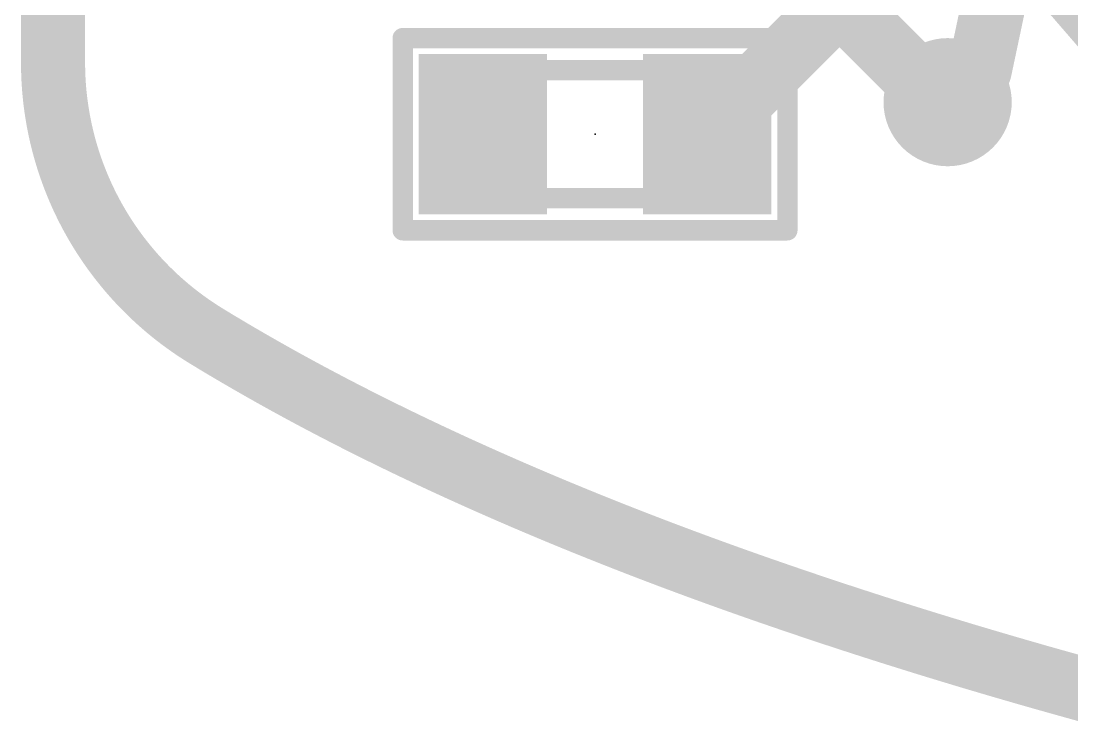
# Model space of a CAD drawing. Extents: x -10.2 to 70.2, y -5.2 to 30.2.
# Drawn here: x -0.08 to 6.48, y 1.9 to 6.31 of the extents above; entities that cross this region are included whole.
import ezdxf

# ---------------------------------------------------------------- set-up
doc = ezdxf.new("R2010")
doc.units = 0
for name, color, linetype in [('1', 22, 'CONTINUOUS'), ('16', 175, 'CONTINUOUS'), ('18', 82, 'CONTINUOUS'), ('20', 7, 'CONTINUOUS'), ('22', 253, 'CONTINUOUS'), ('24', 7, 'CONTINUOUS'), ('52', 253, 'CONTINUOUS')]:
    doc.layers.add(name, color=color, linetype=linetype)

# ---------------------------------------------------------------- blocks, each defined once
blk = doc.blocks.new('RECT')
blk.add_solid([(-0.5, -0.5), (0.5, -0.5), (-0.5, 0.5), (0.5, 0.5)])
blk = doc.blocks.new('ROUNDV')
at = {"const_width": 0.5}
blk.add_lwpolyline([(0, -0.25, 1), (0, 0.25, 1), (0, -0.25)], format="xyb", dxfattribs=at)

msp = doc.modelspace()

# ---------------------------------------------------------------- linework, layer by layer
at = {"layer": '1', "const_width": 0.4}
for points in [[(6.26, 7.7), (5.9, 6)], [(5.9, 6), (5.7, 5.8)]]:
    msp.add_lwpolyline(points, dxfattribs=at)
at = {"layer": '1', "const_width": 0.2}
for points in [[(5.9707, 5.9293, 1), (5.8293, 6.0707)], [(5.8022, 6.0207, 1), (5.9978, 5.9793)], [(5.6293, 5.8707, 1), (5.7707, 5.7293)]]:
    msp.add_lwpolyline(points, format="xyb", dxfattribs=at)
at = {"layer": '16'}
for points, const_width in [([(5.15, 8.55, 0.2777), (15.7, 2.2)], 0.5), ([(5.2207, 6.3707, 1), (5.0793, 6.2293)], 0.2), ([(5.05, 6.3, 1), (5.25, 6.3)], 0.2), ([(5.65, 5.9, 1), (5.65, 5.7)], 0.2), ([(5.5793, 5.7293, 1), (5.7207, 5.8707)], 0.2), ([(5.7, 5.7, 1), (5.7, 5.9)], 0.2), ([(4.1293, 5.6707, 1), (4.2707, 5.5293)], 0.2)]:
    msp.add_lwpolyline(points, format="xyb", dxfattribs=dict(at, const_width=const_width))
at = {"layer": '16', "const_width": 0.4}
for points in [[(5.15, 6.55), (4.2, 5.6)], [(5.15, 6.55), (5.15, 6.3)], [(5.65, 5.8), (5.15, 6.3)], [(5.7, 5.8), (5.65, 5.8)]]:
    msp.add_lwpolyline(points, dxfattribs=at)
at = {"layer": '20', "const_width": 0.4}
for points in [[(0.1187, 6.0282), (0.1187, 15.9585)], [(0.1188, 6.021), (0.1187, 6.0282)], [(0.1189, 6.0138), (0.1188, 6.021)], [(0.1191, 6.0066), (0.1189, 6.0138)], [(0.1192, 5.9994), (0.1191, 6.0066)], [(0.1194, 5.9922), (0.1192, 5.9994)], [(0.1196, 5.985), (0.1194, 5.9922)], [(0.1198, 5.9777), (0.1196, 5.985)], [(0.1201, 5.9705), (0.1198, 5.9777)], [(0.1207, 5.956), (0.1201, 5.9705)], [(0.121, 5.9488), (0.1207, 5.956)], [(0.1214, 5.9415), (0.121, 5.9488)], [(0.1218, 5.9343), (0.1214, 5.9415)], [(0.1222, 5.927), (0.1218, 5.9343)], [(0.1227, 5.9197), (0.1222, 5.927)], [(0.1231, 5.9125), (0.1227, 5.9197)], [(0.1236, 5.9052), (0.1231, 5.9125)], [(0.1242, 5.8979), (0.1236, 5.9052)], [(0.1247, 5.8906), (0.1242, 5.8979)], [(0.1253, 5.8833), (0.1247, 5.8906)], [(0.1259, 5.876), (0.1253, 5.8833)], [(0.1265, 5.8687), (0.1259, 5.876)], [(0.1286, 5.8468), (0.1265, 5.8687)], [(0.1294, 5.8395), (0.1286, 5.8468)], [(0.1301, 5.8322), (0.1294, 5.8395)], [(0.1309, 5.8249), (0.1301, 5.8322)], [(0.1318, 5.8176), (0.1309, 5.8249)], [(0.1326, 5.8103), (0.1318, 5.8176)], [(0.1335, 5.803), (0.1326, 5.8103)], [(0.1344, 5.7956), (0.1335, 5.803)], [(0.1354, 5.7883), (0.1344, 5.7956)], [(0.1363, 5.781), (0.1354, 5.7883)], [(0.1373, 5.7737), (0.1363, 5.781)], [(0.1383, 5.7663), (0.1373, 5.7737)], [(0.1405, 5.7517), (0.1383, 5.7663)], [(0.1416, 5.7443), (0.1405, 5.7517)], [(0.1427, 5.737), (0.1416, 5.7443)], [(0.1439, 5.7297), (0.1427, 5.737)], [(0.145, 5.7223), (0.1439, 5.7297)], [(0.1463, 5.715), (0.145, 5.7223)], [(0.1475, 5.7077), (0.1463, 5.715)], [(0.1488, 5.7003), (0.1475, 5.7077)], [(0.1501, 5.693), (0.1488, 5.7003)], [(0.1514, 5.6857), (0.1501, 5.693)], [(0.1528, 5.6783), (0.1514, 5.6857)], [(0.1542, 5.671), (0.1528, 5.6783)], [(0.1556, 5.6637), (0.1542, 5.671)], [(0.157, 5.6564), (0.1556, 5.6637)], [(0.1585, 5.649), (0.157, 5.6564)], [(0.16, 5.6417), (0.1585, 5.649)], [(0.1615, 5.6344), (0.16, 5.6417)], [(0.1631, 5.627), (0.1615, 5.6344)], [(0.1647, 5.6197), (0.1631, 5.627)], [(0.1679, 5.6051), (0.1647, 5.6197)], [(0.1696, 5.5978), (0.1679, 5.6051)], [(0.1713, 5.5904), (0.1696, 5.5978)], [(0.173, 5.5831), (0.1713, 5.5904)], [(0.1748, 5.5758), (0.173, 5.5831)], [(0.1765, 5.5685), (0.1748, 5.5758)], [(0.1783, 5.5612), (0.1765, 5.5685)], [(0.1821, 5.5466), (0.1783, 5.5612)], [(0.1839, 5.5393), (0.1821, 5.5466)], [(0.1859, 5.532), (0.1839, 5.5393)], [(0.1878, 5.5247), (0.1859, 5.532)], [(0.1898, 5.5175), (0.1878, 5.5247)], [(0.1918, 5.5102), (0.1898, 5.5175)], [(0.1939, 5.5029), (0.1918, 5.5102)], [(0.1959, 5.4956), (0.1939, 5.5029)], [(0.198, 5.4884), (0.1959, 5.4956)], [(0.2001, 5.4811), (0.198, 5.4884)], [(0.2023, 5.4739), (0.2001, 5.4811)], [(0.2045, 5.4666), (0.2023, 5.4739)], [(0.2067, 5.4594), (0.2045, 5.4666)], [(0.2089, 5.4521), (0.2067, 5.4594)], [(0.2135, 5.4377), (0.2089, 5.4521)], [(0.2181, 5.4232), (0.2135, 5.4377)], [(0.2205, 5.416), (0.2181, 5.4232)], [(0.2229, 5.4088), (0.2205, 5.416)], [(0.2254, 5.4016), (0.2229, 5.4088)], [(0.2278, 5.3944), (0.2254, 5.4016)], [(0.2303, 5.3872), (0.2278, 5.3944)], [(0.2328, 5.3801), (0.2303, 5.3872)], [(0.2354, 5.3729), (0.2328, 5.3801)], [(0.238, 5.3658), (0.2354, 5.3729)], [(0.2432, 5.3514), (0.238, 5.3658)], [(0.2458, 5.3443), (0.2432, 5.3514)], [(0.2485, 5.3372), (0.2458, 5.3443)], [(0.2513, 5.3301), (0.2485, 5.3372)], [(0.254, 5.323), (0.2513, 5.3301)], [(0.2568, 5.3159), (0.254, 5.323)], [(0.2624, 5.3017), (0.2568, 5.3159)], [(0.2652, 5.2946), (0.2624, 5.3017)], [(0.2681, 5.2875), (0.2652, 5.2946)], [(0.271, 5.2805), (0.2681, 5.2875)], [(0.274, 5.2734), (0.271, 5.2805)], [(0.2769, 5.2664), (0.274, 5.2734)], [(0.2799, 5.2594), (0.2769, 5.2664)], [(0.2829, 5.2523), (0.2799, 5.2594)], [(0.286, 5.2453), (0.2829, 5.2523)], [(0.2891, 5.2383), (0.286, 5.2453)], [(0.2922, 5.2313), (0.2891, 5.2383)], [(0.2953, 5.2244), (0.2922, 5.2313)], [(0.2985, 5.2174), (0.2953, 5.2244)], [(0.3016, 5.2104), (0.2985, 5.2174)], [(0.3048, 5.2035), (0.3016, 5.2104)], [(0.3081, 5.1966), (0.3048, 5.2035)], [(0.3113, 5.1896), (0.3081, 5.1966)], [(0.3146, 5.1827), (0.3113, 5.1896)], [(0.318, 5.1758), (0.3146, 5.1827)], [(0.3213, 5.169), (0.318, 5.1758)], [(0.3247, 5.1621), (0.3213, 5.169)], [(0.3281, 5.1552), (0.3247, 5.1621)], [(0.3315, 5.1484), (0.3281, 5.1552)], [(0.3349, 5.1415), (0.3315, 5.1484)], [(0.3384, 5.1347), (0.3349, 5.1415)], [(0.3419, 5.1279), (0.3384, 5.1347)], [(0.3455, 5.1211), (0.3419, 5.1279)], [(0.349, 5.1143), (0.3455, 5.1211)], [(0.3526, 5.1075), (0.349, 5.1143)], [(0.3562, 5.1008), (0.3526, 5.1075)], [(0.3598, 5.094), (0.3562, 5.1008)], [(0.3635, 5.0873), (0.3598, 5.094)], [(0.3672, 5.0806), (0.3635, 5.0873)], [(0.3709, 5.0739), (0.3672, 5.0806)], [(0.3746, 5.0672), (0.3709, 5.0739)], [(0.3784, 5.0605), (0.3746, 5.0672)], [(0.3822, 5.0539), (0.3784, 5.0605)], [(0.386, 5.0472), (0.3822, 5.0539)], [(0.3898, 5.0406), (0.386, 5.0472)], [(0.3937, 5.034), (0.3898, 5.0406)], [(0.3976, 5.0274), (0.3937, 5.034)], [(0.4015, 5.0208), (0.3976, 5.0274)], [(0.4054, 5.0142), (0.4015, 5.0208)], [(0.4094, 5.0077), (0.4054, 5.0142)], [(0.4134, 5.0011), (0.4094, 5.0077)], [(0.4174, 4.9946), (0.4134, 5.0011)], [(0.4214, 4.9881), (0.4174, 4.9946)], [(0.4255, 4.9816), (0.4214, 4.9881)], [(0.4296, 4.9751), (0.4255, 4.9816)], [(0.4337, 4.9687), (0.4296, 4.9751)], [(0.4378, 4.9622), (0.4337, 4.9687)], [(0.442, 4.9558), (0.4378, 4.9622)], [(0.4462, 4.9494), (0.442, 4.9558)], [(0.4504, 4.943), (0.4462, 4.9494)], [(0.4546, 4.9366), (0.4504, 4.943)], [(0.4589, 4.9303), (0.4546, 4.9366)], [(0.4632, 4.9239), (0.4589, 4.9303)], [(0.4675, 4.9176), (0.4632, 4.9239)], [(0.4718, 4.9113), (0.4675, 4.9176)], [(0.4761, 4.905), (0.4718, 4.9113)], [(0.4805, 4.8988), (0.4761, 4.905)], [(0.4849, 4.8925), (0.4805, 4.8988)], [(0.4893, 4.8863), (0.4849, 4.8925)], [(0.4938, 4.8801), (0.4893, 4.8863)], [(0.4982, 4.8739), (0.4938, 4.8801)], [(0.5027, 4.8677), (0.4982, 4.8739)], [(0.5072, 4.8615), (0.5027, 4.8677)], [(0.5118, 4.8554), (0.5072, 4.8615)], [(0.5163, 4.8493), (0.5118, 4.8554)], [(0.5209, 4.8432), (0.5163, 4.8493)], [(0.5255, 4.8371), (0.5209, 4.8432)], [(0.5301, 4.831), (0.5255, 4.8371)], [(0.5348, 4.825), (0.5301, 4.831)], [(0.5394, 4.8189), (0.5348, 4.825)], [(0.5441, 4.8129), (0.5394, 4.8189)], [(0.5488, 4.807), (0.5441, 4.8129)], [(0.5536, 4.801), (0.5488, 4.807)], [(0.5583, 4.795), (0.5536, 4.801)], [(0.5631, 4.7891), (0.5583, 4.795)], [(0.5679, 4.7832), (0.5631, 4.7891)], [(0.5727, 4.7773), (0.5679, 4.7832)], [(0.5775, 4.7715), (0.5727, 4.7773)], [(0.5824, 4.7656), (0.5775, 4.7715)], [(0.5872, 4.7598), (0.5824, 4.7656)], [(0.5921, 4.754), (0.5872, 4.7598)], [(0.5971, 4.7482), (0.5921, 4.754)], [(0.602, 4.7424), (0.5971, 4.7482)], [(0.6069, 4.7367), (0.602, 4.7424)], [(0.6119, 4.731), (0.6069, 4.7367)], [(0.6169, 4.7253), (0.6119, 4.731)], [(0.6219, 4.7196), (0.6169, 4.7253)], [(0.627, 4.7139), (0.6219, 4.7196)], [(0.632, 4.7083), (0.627, 4.7139)], [(0.6371, 4.7027), (0.632, 4.7083)], [(0.6422, 4.6971), (0.6371, 4.7027)], [(0.6473, 4.6915), (0.6422, 4.6971)], [(0.6524, 4.686), (0.6473, 4.6915)], [(0.6576, 4.6804), (0.6524, 4.686)], [(0.6627, 4.6749), (0.6576, 4.6804)], [(0.6679, 4.6694), (0.6627, 4.6749)], [(0.6731, 4.664), (0.6679, 4.6694)], [(0.6783, 4.6585), (0.6731, 4.664)], [(0.6836, 4.6531), (0.6783, 4.6585)], [(0.6888, 4.6477), (0.6836, 4.6531)], [(0.6941, 4.6424), (0.6888, 4.6477)], [(0.6994, 4.637), (0.6941, 4.6424)], [(0.7047, 4.6317), (0.6994, 4.637)], [(0.71, 4.6264), (0.7047, 4.6317)], [(0.7154, 4.6211), (0.71, 4.6264)], [(0.7207, 4.6158), (0.7154, 4.6211)], [(0.7261, 4.6106), (0.7207, 4.6158)], [(0.7315, 4.6054), (0.7261, 4.6106)], [(0.7369, 4.6002), (0.7315, 4.6054)], [(0.7423, 4.595), (0.7369, 4.6002)], [(0.7478, 4.5899), (0.7423, 4.595)], [(0.7532, 4.5848), (0.7478, 4.5899)], [(0.7587, 4.5797), (0.7532, 4.5848)], [(0.7642, 4.5746), (0.7587, 4.5797)], [(0.7697, 4.5696), (0.7642, 4.5746)], [(0.7752, 4.5645), (0.7697, 4.5696)], [(0.7808, 4.5595), (0.7752, 4.5645)], [(0.7863, 4.5545), (0.7808, 4.5595)], [(0.7919, 4.5496), (0.7863, 4.5545)], [(0.7975, 4.5447), (0.7919, 4.5496)], [(0.8031, 4.5398), (0.7975, 4.5447)], [(0.8087, 4.5349), (0.8031, 4.5398)], [(0.8143, 4.53), (0.8087, 4.5349)], [(0.8199, 4.5252), (0.8143, 4.53)], [(0.8256, 4.5204), (0.8199, 4.5252)], [(0.8313, 4.5156), (0.8256, 4.5204)], [(0.8369, 4.5108), (0.8313, 4.5156)], [(0.8426, 4.5061), (0.8369, 4.5108)], [(0.8483, 4.5014), (0.8426, 4.5061)], [(0.8541, 4.4967), (0.8483, 4.5014)], [(0.8598, 4.492), (0.8541, 4.4967)], [(0.8656, 4.4874), (0.8598, 4.492)], [(0.8713, 4.4828), (0.8656, 4.4874)], [(0.8771, 4.4782), (0.8713, 4.4828)], [(0.8829, 4.4736), (0.8771, 4.4782)], [(0.8887, 4.4691), (0.8829, 4.4736)], [(0.8945, 4.4646), (0.8887, 4.4691)], [(0.9003, 4.4601), (0.8945, 4.4646)], [(0.9062, 4.4556), (0.9003, 4.4601)], [(0.912, 4.4512), (0.9062, 4.4556)], [(0.9179, 4.4468), (0.912, 4.4512)], [(0.9237, 4.4424), (0.9179, 4.4468)], [(0.9296, 4.438), (0.9237, 4.4424)], [(0.9355, 4.4337), (0.9296, 4.438)], [(0.9414, 4.4293), (0.9355, 4.4337)], [(0.9473, 4.425), (0.9414, 4.4293)], [(0.9533, 4.4208), (0.9473, 4.425)], [(0.9592, 4.4165), (0.9533, 4.4208)], [(0.9652, 4.4123), (0.9592, 4.4165)], [(0.9711, 4.4081), (0.9652, 4.4123)], [(0.9771, 4.404), (0.9711, 4.4081)], [(0.9831, 4.3998), (0.9771, 4.404)], [(0.9891, 4.3957), (0.9831, 4.3998)], [(0.9951, 4.3916), (0.9891, 4.3957)], [(1.0011, 4.3875), (0.9951, 4.3916)], [(1.0071, 4.3835), (1.0011, 4.3875)], [(1.0131, 4.3795), (1.0071, 4.3835)], [(1.0191, 4.3755), (1.0131, 4.3795)], [(1.0252, 4.3715), (1.0191, 4.3755)], [(1.0313, 4.3676), (1.0252, 4.3715)], [(1.0373, 4.3637), (1.0313, 4.3676)], [(1.0434, 4.3598), (1.0373, 4.3637)], [(1.0495, 4.3559), (1.0434, 4.3598)], [(1.0556, 4.3521), (1.0495, 4.3559)], [(1.0617, 4.3483), (1.0556, 4.3521)], [(1.0678, 4.3445), (1.0617, 4.3483)], [(1.0739, 4.3407), (1.0678, 4.3445)], [(1.1244, 4.31), (1.0739, 4.3407)], [(1.1966, 4.2667), (1.1244, 4.31)], [(1.2692, 4.2238), (1.1966, 4.2667)], [(1.342, 4.1815), (1.2692, 4.2238)], [(1.415, 4.1396), (1.342, 4.1815)], [(1.4883, 4.0982), (1.415, 4.1396)], [(1.5617, 4.0573), (1.4883, 4.0982)], [(1.6353, 4.017), (1.5617, 4.0573)], [(1.7091, 3.977), (1.6353, 4.017)], [(1.7831, 3.9376), (1.7091, 3.977)], [(1.8573, 3.8986), (1.7831, 3.9376)], [(1.9316, 3.86), (1.8573, 3.8986)], [(2.0061, 3.8219), (1.9316, 3.86)], [(2.0808, 3.7842), (2.0061, 3.8219)], [(2.1556, 3.7469), (2.0808, 3.7842)], [(2.2305, 3.7101), (2.1556, 3.7469)], [(2.3056, 3.6736), (2.2305, 3.7101)], [(2.3808, 3.6376), (2.3056, 3.6736)], [(2.4562, 3.6019), (2.3808, 3.6376)], [(2.5316, 3.5666), (2.4562, 3.6019)], [(2.6072, 3.5316), (2.5316, 3.5666)], [(2.683, 3.4971), (2.6072, 3.5316)], [(2.7588, 3.4628), (2.683, 3.4971)], [(2.8348, 3.4289), (2.7588, 3.4628)], [(2.9109, 3.3954), (2.8348, 3.4289)], [(2.9871, 3.3621), (2.9109, 3.3954)], [(3.0634, 3.3292), (2.9871, 3.3621)], [(3.1399, 3.2967), (3.0634, 3.3292)], [(3.2164, 3.2644), (3.1399, 3.2967)], [(3.2931, 3.2325), (3.2164, 3.2644)], [(3.3699, 3.2008), (3.2931, 3.2325)], [(3.4468, 3.1695), (3.3699, 3.2008)], [(3.5238, 3.1385), (3.4468, 3.1695)], [(3.6009, 3.1078), (3.5238, 3.1385)], [(3.6781, 3.0774), (3.6009, 3.1078)], [(3.7554, 3.0472), (3.6781, 3.0774)], [(3.8328, 3.0174), (3.7554, 3.0472)], [(3.9103, 2.9878), (3.8328, 3.0174)], [(3.988, 2.9585), (3.9103, 2.9878)], [(4.0657, 2.9295), (3.988, 2.9585)], [(4.1435, 2.9007), (4.0657, 2.9295)], [(4.2214, 2.8723), (4.1435, 2.9007)], [(4.2994, 2.844), (4.2214, 2.8723)], [(4.3775, 2.816), (4.2994, 2.844)], [(4.4556, 2.7883), (4.3775, 2.816)], [(4.5339, 2.7608), (4.4556, 2.7883)], [(4.6123, 2.7336), (4.5339, 2.7608)], [(4.6907, 2.7066), (4.6123, 2.7336)], [(4.7692, 2.6798), (4.6907, 2.7066)], [(4.8478, 2.6533), (4.7692, 2.6798)], [(4.9265, 2.6269), (4.8478, 2.6533)], [(5.0053, 2.6008), (4.9265, 2.6269)], [(5.0841, 2.5749), (5.0053, 2.6008)], [(5.163, 2.5493), (5.0841, 2.5749)], [(5.242, 2.5238), (5.163, 2.5493)], [(5.321, 2.4985), (5.242, 2.5238)], [(5.4002, 2.4735), (5.321, 2.4985)], [(5.4794, 2.4487), (5.4002, 2.4735)], [(5.5587, 2.424), (5.4794, 2.4487)], [(5.638, 2.3996), (5.5587, 2.424)], [(5.7175, 2.3754), (5.638, 2.3996)], [(5.797, 2.3513), (5.7175, 2.3754)], [(5.8765, 2.3275), (5.797, 2.3513)], [(5.9562, 2.3039), (5.8765, 2.3275)], [(6.0359, 2.2804), (5.9562, 2.3039)], [(6.1157, 2.2572), (6.0359, 2.2804)], [(6.1955, 2.2341), (6.1157, 2.2572)], [(6.2754, 2.2112), (6.1955, 2.2341)], [(6.3554, 2.1886), (6.2754, 2.2112)], [(6.4355, 2.1661), (6.3554, 2.1886)], [(6.5156, 2.1437), (6.4355, 2.1661)], [(6.5957, 2.1216), (6.5156, 2.1437)], [(6.676, 2.0996), (6.5957, 2.1216)]]:
    msp.add_lwpolyline(points, dxfattribs=at)
at = {"layer": '20', "const_width": 0.2}
for points in [[(0.2187, 6.0296, 1), (0.0187, 6.0268)], [(0.2188, 6.0224, 1), (0.0188, 6.0196)], [(0.2189, 6.0166, 1), (0.0189, 6.011)], [(0.2191, 6.008, 1), (0.0191, 6.0052)], [(0.2192, 6.0022, 1), (0.0192, 5.9966)], [(0.2194, 5.9949, 1), (0.0194, 5.9894)], [(0.2196, 5.9877, 1), (0.0196, 5.9822)], [(0.2197, 5.9819, 1), (0.0199, 5.9736)], [(0.22, 5.9746, 1), (0.0202, 5.9664)], [(0.0187, 6.0282, 1), (0.2187, 6.0282)], [(0.0188, 6.0196, 1), (0.2188, 6.0224)], [(0.0189, 6.0124, 1), (0.2189, 6.0152)], [(0.0191, 6.0038, 1), (0.2191, 6.0094)], [(0.0192, 5.998, 1), (0.2192, 6.0008)], [(0.2206, 5.9602, 1), (0.0208, 5.9519)], [(0.2208, 5.9543, 1), (0.0212, 5.9433)], [(0.2212, 5.947, 1), (0.0216, 5.936)], [(0.2216, 5.9398, 1), (0.022, 5.9288)], [(0.222, 5.9339, 1), (0.0224, 5.9201)], [(0.2225, 5.9252, 1), (0.0229, 5.9142)], [(0.2229, 5.9193, 1), (0.0233, 5.9056)], [(0.2233, 5.9134, 1), (0.0239, 5.897)], [(0.0194, 5.9894, 1), (0.2194, 5.995)], [(0.0196, 5.9822, 1), (0.2196, 5.9877)], [(0.0198, 5.975, 1), (0.2198, 5.9805)], [(0.0202, 5.9664, 1), (0.22, 5.9746)], [(0.0208, 5.9519, 1), (0.2206, 5.9602)], [(0.0211, 5.9446, 1), (0.2209, 5.9529)], [(0.0216, 5.936, 1), (0.2212, 5.947)], [(0.022, 5.9288, 1), (0.2216, 5.9398)], [(0.0224, 5.9215, 1), (0.222, 5.9325)], [(0.224, 5.9048, 1), (0.0244, 5.891)], [(0.2244, 5.8988, 1), (0.025, 5.8824)], [(0.225, 5.8915, 1), (0.0256, 5.8751)], [(0.2256, 5.8842, 1), (0.0262, 5.8678)], [(0.226, 5.8783, 1), (0.027, 5.8592)], [(0.228, 5.8577, 1), (0.0292, 5.836)], [(0.2289, 5.8491, 1), (0.0299, 5.83)], [(0.0229, 5.9129, 1), (0.2225, 5.9266)], [(0.0233, 5.907, 1), (0.2229, 5.9179)], [(0.0238, 5.8983, 1), (0.2234, 5.912)], [(0.0245, 5.8897, 1), (0.2239, 5.9061)], [(0.0249, 5.8838, 1), (0.2245, 5.8975)], [(0.0256, 5.8751, 1), (0.225, 5.8915)], [(0.0262, 5.8678, 1), (0.2256, 5.8842)], [(0.0268, 5.8605, 1), (0.2262, 5.8769)], [(0.2295, 5.8431, 1), (0.0307, 5.8213)], [(0.2302, 5.8371, 1), (0.0316, 5.8127)], [(0.2312, 5.8285, 1), (0.0324, 5.8067)], [(0.2319, 5.8225, 1), (0.0333, 5.7981)], [(0.2328, 5.8152, 1), (0.0342, 5.7908)], [(0.2335, 5.8092, 1), (0.0353, 5.7821)], [(0.2347, 5.8005, 1), (0.0361, 5.7761)], [(0.2354, 5.7945, 1), (0.0372, 5.7675)], [(0.2364, 5.7872, 1), (0.0382, 5.7601)], [(0.0291, 5.8373, 1), (0.2281, 5.8564)], [(0.03, 5.8287, 1), (0.2288, 5.8504)], [(0.0306, 5.8227, 1), (0.2296, 5.8417)], [(0.0315, 5.814, 1), (0.2303, 5.8358)], [(0.0325, 5.8054, 1), (0.2311, 5.8298)], [(0.0332, 5.7994, 1), (0.232, 5.8212)], [(0.0342, 5.7908, 1), (0.2328, 5.8152)], [(0.0351, 5.7834, 1), (0.2337, 5.8078)], [(0.0363, 5.7748, 1), (0.2345, 5.8018)], [(0.2372, 5.7812, 1), (0.0394, 5.7515)], [(0.2394, 5.7665, 1), (0.0416, 5.7368)], [(0.2405, 5.7592, 1), (0.0427, 5.7295)], [(0.2414, 5.7532, 1), (0.044, 5.7208)], [(0.2428, 5.7445, 1), (0.045, 5.7149)], [(0.2435, 5.7398, 1), (0.0465, 5.7049)], [(0.245, 5.7312, 1), (0.0476, 5.6988)], [(0.246, 5.7251, 1), (0.049, 5.6902)], [(0.037, 5.7688, 1), (0.2356, 5.7932)], [(0.0382, 5.7601, 1), (0.2364, 5.7872)], [(0.0392, 5.7528, 1), (0.2374, 5.7799)], [(0.0416, 5.7368, 1), (0.2394, 5.7665)], [(0.0427, 5.7295, 1), (0.2405, 5.7592)], [(0.0438, 5.7222, 1), (0.2416, 5.7518)], [(0.0452, 5.7135, 1), (0.2426, 5.7458)], [(0.0461, 5.7075, 1), (0.2439, 5.7372)], [(0.2473, 5.7178, 1), (0.0503, 5.6829)], [(0.2486, 5.7105, 1), (0.0516, 5.6755)], [(0.2496, 5.7044, 1), (0.0532, 5.6669)], [(0.251, 5.6971, 1), (0.0546, 5.6596)], [(0.2524, 5.6898, 1), (0.056, 5.6522)], [(0.2538, 5.6824, 1), (0.0574, 5.6449)], [(0.255, 5.6764, 1), (0.059, 5.6363)], [(0.2565, 5.6691, 1), (0.0605, 5.629)], [(0.258, 5.6618, 1), (0.062, 5.6216)], [(0.0478, 5.6975, 1), (0.2448, 5.7325)], [(0.0488, 5.6915, 1), (0.2462, 5.7238)], [(0.0503, 5.6829, 1), (0.2473, 5.7178)], [(0.0516, 5.6755, 1), (0.2486, 5.7105)], [(0.0529, 5.6682, 1), (0.2499, 5.7031)], [(0.0546, 5.6596, 1), (0.251, 5.6971)], [(0.056, 5.6523, 1), (0.2524, 5.6898)], [(0.0574, 5.6449, 1), (0.2538, 5.6824)], [(0.0588, 5.6376, 1), (0.2552, 5.6751)], [(0.2592, 5.6557, 1), (0.0638, 5.613)], [(0.2608, 5.6484, 1), (0.0654, 5.6057)], [(0.2624, 5.6411, 1), (0.067, 5.5984)], [(0.2653, 5.6277, 1), (0.0705, 5.5825)], [(0.267, 5.6204, 1), (0.0722, 5.5751)], [(0.2687, 5.6131, 1), (0.0739, 5.5678)], [(0.2701, 5.607, 1), (0.0759, 5.5592)], [(0.2722, 5.5985, 1), (0.0774, 5.5532)], [(0.0605, 5.629, 1), (0.2565, 5.6691)], [(0.062, 5.6216, 1), (0.258, 5.6617)], [(0.0635, 5.6143, 1), (0.2595, 5.6544)], [(0.0654, 5.6057, 1), (0.2608, 5.6484)], [(0.067, 5.5984, 1), (0.2624, 5.6411)], [(0.0702, 5.5837, 1), (0.2656, 5.6264)], [(0.0722, 5.5751, 1), (0.267, 5.6204)], [(0.0739, 5.5678, 1), (0.2687, 5.6131)], [(0.0756, 5.5605, 1), (0.2704, 5.6058)], [(0.2736, 5.5924, 1), (0.0794, 5.5446)], [(0.2751, 5.5864, 1), (0.0815, 5.536)], [(0.2792, 5.5706, 1), (0.085, 5.5226)], [(0.2803, 5.5658, 1), (0.0875, 5.5129)], [(0.2827, 5.5572, 1), (0.0891, 5.5068)], [(0.2842, 5.5512, 1), (0.0914, 5.4983)], [(0.2862, 5.544, 1), (0.0934, 5.491)], [(0.2879, 5.5379, 1), (0.0957, 5.4824)], [(0.0777, 5.5519, 1), (0.2719, 5.5997)], [(0.0791, 5.5459, 1), (0.2739, 5.5912)], [(0.0812, 5.5373, 1), (0.2754, 5.5851)], [(0.0853, 5.5214, 1), (0.2789, 5.5718)], [(0.0868, 5.5153, 1), (0.281, 5.5633)], [(0.0895, 5.5056, 1), (0.2823, 5.5585)], [(0.091, 5.4995, 1), (0.2846, 5.55)], [(0.0934, 5.491, 1), (0.2862, 5.5439)], [(0.2903, 5.5294, 1), (0.0975, 5.4764)], [(0.292, 5.5234, 1), (0.0998, 5.4679)], [(0.2941, 5.5162, 1), (0.1019, 5.4606)], [(0.2958, 5.5101, 1), (0.1044, 5.4521)], [(0.298, 5.5029, 1), (0.1066, 5.4448)], [(0.3002, 5.4957, 1), (0.1088, 5.4375)], [(0.3024, 5.4885, 1), (0.111, 5.4303)], [(0.3042, 5.4824, 1), (0.1136, 5.4218)], [(0.0954, 5.4837, 1), (0.2882, 5.5367)], [(0.0978, 5.4752, 1), (0.29, 5.5307)], [(0.0995, 5.4691, 1), (0.2923, 5.5222)], [(0.1019, 5.4606, 1), (0.2941, 5.5162)], [(0.104, 5.4533, 1), (0.2962, 5.5089)], [(0.1066, 5.4449, 1), (0.298, 5.5029)], [(0.1088, 5.4376, 1), (0.3002, 5.4956)], [(0.111, 5.4303, 1), (0.3024, 5.4884)], [(0.1132, 5.423, 1), (0.3046, 5.4812)], [(0.3088, 5.468, 1), (0.1182, 5.4073)], [(0.313, 5.4548, 1), (0.1232, 5.3917)], [(0.3154, 5.4476, 1), (0.1256, 5.3844)], [(0.3174, 5.4416, 1), (0.1284, 5.376)], [(0.3202, 5.4333, 1), (0.1306, 5.3699)], [(0.3223, 5.4273, 1), (0.1333, 5.3616)], [(0.3247, 5.4202, 1), (0.1359, 5.3543)], [(0.3268, 5.4142, 1), (0.1388, 5.346)], [(0.1182, 5.4074, 1), (0.3088, 5.468)], [(0.1228, 5.3929, 1), (0.3134, 5.4536)], [(0.1256, 5.3844, 1), (0.3154, 5.4476)], [(0.128, 5.3772, 1), (0.3178, 5.4404)], [(0.1309, 5.3688, 1), (0.3199, 5.4344)], [(0.133, 5.3627, 1), (0.3226, 5.4262)], [(0.3294, 5.407, 1), (0.1414, 5.3388)], [(0.1358, 5.3544, 1), (0.3248, 5.4201)], [(0.332, 5.3999, 1), (0.144, 5.3316)], [(0.1384, 5.3472, 1), (0.3272, 5.413)], [(0.3372, 5.3857, 1), (0.1492, 5.3172)], [(0.3393, 5.3797, 1), (0.1523, 5.3089)], [(0.3416, 5.3738, 1), (0.1554, 5.3006)], [(0.3448, 5.3655, 1), (0.1578, 5.2946)], [(0.347, 5.3596, 1), (0.161, 5.2863)], [(0.3498, 5.3526, 1), (0.1638, 5.2791)], [(0.1414, 5.3388, 1), (0.3294, 5.407)], [(0.144, 5.3316, 1), (0.332, 5.3999)], [(0.1492, 5.3173, 1), (0.3372, 5.3856)], [(0.1518, 5.3101, 1), (0.3398, 5.3786)], [(0.155, 5.3018, 1), (0.342, 5.3726)], [(0.1582, 5.2935, 1), (0.3444, 5.3667)], [(0.1605, 5.2875, 1), (0.3475, 5.3584)], [(0.3554, 5.3385, 1), (0.1694, 5.2649)], [(0.1638, 5.2792, 1), (0.3498, 5.3525)], [(0.3577, 5.3326, 1), (0.1727, 5.2566)], [(0.3606, 5.3255, 1), (0.1756, 5.2495)], [(0.363, 5.3196, 1), (0.179, 5.2413)], [(0.3665, 5.3115, 1), (0.1815, 5.2353)], [(0.3689, 5.3056, 1), (0.1849, 5.2271)], [(0.3719, 5.2987, 1), (0.1879, 5.22)], [(0.3744, 5.2928, 1), (0.1914, 5.2119)], [(0.3774, 5.2859, 1), (0.1946, 5.2048)], [(0.1694, 5.2649, 1), (0.3554, 5.3384)], [(0.1722, 5.2578, 1), (0.3582, 5.3314)], [(0.1756, 5.2495, 1), (0.3606, 5.3255)], [(0.1785, 5.2425, 1), (0.3635, 5.3185)], [(0.182, 5.2343, 1), (0.366, 5.3126)], [(0.1844, 5.2283, 1), (0.3694, 5.3045)], [(0.1879, 5.2201, 1), (0.3719, 5.2986)], [(0.3805, 5.2789, 1), (0.1977, 5.1978)], [(0.1909, 5.213, 1), (0.3749, 5.2916)], [(0.3836, 5.2719, 1), (0.2008, 5.1908)], [(0.1945, 5.2049, 1), (0.3775, 5.2858)], [(0.3862, 5.2661, 1), (0.2044, 5.1826)], [(0.1977, 5.1978, 1), (0.3805, 5.2789)], [(0.3898, 5.2581, 1), (0.2072, 5.1767)], [(0.3924, 5.2523, 1), (0.2108, 5.1686)], [(0.3951, 5.2464, 1), (0.2145, 5.1606)], [(0.3989, 5.2385, 1), (0.2173, 5.1546)], [(0.4015, 5.2327, 1), (0.2211, 5.1465)], [(0.4043, 5.2269, 1), (0.2249, 5.1385)], [(0.2008, 5.1908, 1), (0.3836, 5.2719)], [(0.2039, 5.1838, 1), (0.3867, 5.2649)], [(0.2076, 5.1756, 1), (0.3894, 5.2592)], [(0.2103, 5.1698, 1), (0.3929, 5.2511)], [(0.214, 5.1616, 1), (0.3956, 5.2454)], [(0.2178, 5.1536, 1), (0.3984, 5.2395)], [(0.4082, 5.2191, 1), (0.2278, 5.1326)], [(0.2205, 5.1477, 1), (0.4021, 5.2316)], [(0.411, 5.2132, 1), (0.2316, 5.1247)], [(0.2244, 5.1396, 1), (0.4048, 5.2258)], [(0.4143, 5.2065, 1), (0.2351, 5.1177)], [(0.4177, 5.1997, 1), (0.2385, 5.1107)], [(0.2283, 5.1316, 1), (0.4077, 5.22)], [(0.2311, 5.1257, 1), (0.4115, 5.2122)], [(0.421, 5.1929, 1), (0.242, 5.1038)], [(0.4239, 5.1871, 1), (0.2459, 5.0959)], [(0.4273, 5.1804, 1), (0.2495, 5.089)], [(0.4303, 5.1747, 1), (0.2535, 5.0811)], [(0.4344, 5.167, 1), (0.2566, 5.0752)], [(0.4373, 5.1613, 1), (0.2607, 5.0674)], [(0.235, 5.1178, 1), (0.4144, 5.2064)], [(0.2385, 5.1108, 1), (0.4177, 5.1996)], [(0.2419, 5.1039, 1), (0.4211, 5.1928)], [(0.2454, 5.097, 1), (0.4244, 5.1861)], [(0.2494, 5.0891, 1), (0.4274, 5.1803)], [(0.4409, 5.1545, 1), (0.2643, 5.0605)], [(0.253, 5.0822, 1), (0.4308, 5.1736)], [(0.4444, 5.1479, 1), (0.268, 5.0537)], [(0.2571, 5.0743, 1), (0.4339, 5.1679)], [(0.4475, 5.1422, 1), (0.2721, 5.0459)], [(0.2601, 5.0684, 1), (0.4379, 5.1602)], [(0.4511, 5.1356, 1), (0.2759, 5.039)], [(0.2643, 5.0606, 1), (0.4409, 5.1545)], [(0.4547, 5.1289, 1), (0.2797, 5.0322)], [(0.2679, 5.0538, 1), (0.4445, 5.1478)], [(0.4584, 5.1223, 1), (0.2834, 5.0255)], [(0.4615, 5.1166, 1), (0.2877, 5.0178)], [(0.4653, 5.1101, 1), (0.2915, 5.011)], [(0.469, 5.1035, 1), (0.2954, 5.0042)], [(0.4728, 5.097, 1), (0.2992, 4.9975)], [(0.2716, 5.0469, 1), (0.448, 5.1412)], [(0.2758, 5.0392, 1), (0.4512, 5.1354)], [(0.2796, 5.0323, 1), (0.4548, 5.1289)], [(0.2834, 5.0255, 1), (0.4584, 5.1222)], [(0.2871, 5.0188, 1), (0.4621, 5.1156)], [(0.476, 5.0913, 1), (0.3036, 4.9898)], [(0.2915, 5.0111, 1), (0.4653, 5.11)], [(0.4798, 5.0848, 1), (0.3076, 4.9831)], [(0.2953, 5.0043, 1), (0.4691, 5.1034)], [(0.4836, 5.0784, 1), (0.3116, 4.9764)], [(0.2992, 4.9976, 1), (0.4728, 5.0969)], [(0.4875, 5.0718, 1), (0.3155, 4.9698)], [(0.303, 4.9909, 1), (0.4766, 5.0903)], [(0.4907, 5.0663, 1), (0.3201, 4.9621)], [(0.3075, 4.9832, 1), (0.4799, 5.0847)], [(0.4947, 5.0599, 1), (0.3241, 4.9555)], [(0.4986, 5.0534, 1), (0.3282, 4.9488)], [(0.5026, 5.047, 1), (0.3322, 4.9423)], [(0.5059, 5.0415, 1), (0.3369, 4.9347)], [(0.51, 5.0351, 1), (0.341, 4.9281)], [(0.3115, 4.9765, 1), (0.4837, 5.0782)], [(0.3155, 4.9698, 1), (0.4875, 5.0718)], [(0.3194, 4.9632, 1), (0.4914, 5.0653)], [(0.3241, 4.9556, 1), (0.4947, 5.0598)], [(0.3281, 4.9489, 1), (0.4987, 5.0533)], [(0.514, 5.0287, 1), (0.3452, 4.9216)], [(0.3322, 4.9423, 1), (0.5026, 5.0469)], [(0.5181, 5.0224, 1), (0.3493, 4.915)], [(0.3362, 4.9357, 1), (0.5066, 5.0405)], [(0.5215, 5.0169, 1), (0.3541, 4.9076)], [(0.341, 4.9282, 1), (0.51, 5.035)], [(0.5256, 5.0106, 1), (0.3584, 4.901)], [(0.3451, 4.9216, 1), (0.5141, 5.0287)], [(0.5298, 5.0043, 1), (0.3626, 4.8945)], [(0.3493, 4.9151, 1), (0.5181, 5.0223)], [(0.5339, 4.9981, 1), (0.3669, 4.888)], [(0.3534, 4.9085, 1), (0.5222, 5.0159)], [(0.5374, 4.9927, 1), (0.3718, 4.8806)], [(0.5417, 4.9864, 1), (0.3761, 4.8742)], [(0.5459, 4.9802, 1), (0.3805, 4.8677)], [(0.5501, 4.974, 1), (0.3849, 4.8612)], [(0.3583, 4.9011, 1), (0.5257, 5.0105)], [(0.3626, 4.8946, 1), (0.5298, 5.0042)], [(0.3668, 4.8881, 1), (0.534, 4.9979)], [(0.3711, 4.8816, 1), (0.5381, 4.9917)], [(0.5543, 4.9678, 1), (0.3893, 4.8549)], [(0.558, 4.9625, 1), (0.3942, 4.8476)], [(0.3761, 4.8743, 1), (0.5417, 4.9863)], [(0.3804, 4.8678, 1), (0.546, 4.9801)], [(0.5623, 4.9563, 1), (0.3987, 4.8412)], [(0.3848, 4.8614, 1), (0.5502, 4.9739)], [(0.5666, 4.9502, 1), (0.4032, 4.8348)], [(0.3892, 4.8549, 1), (0.5544, 4.9677)], [(0.5703, 4.9449, 1), (0.4083, 4.8277)], [(0.3936, 4.8486, 1), (0.5586, 4.9615)], [(0.5753, 4.938, 1), (0.4123, 4.8221)], [(0.579, 4.9327, 1), (0.4174, 4.815)], [(0.3986, 4.8413, 1), (0.5624, 4.9562)], [(0.5834, 4.9267, 1), (0.422, 4.8087)], [(0.4031, 4.8349, 1), (0.5667, 4.9501)], [(0.5872, 4.9215, 1), (0.4272, 4.8016)], [(0.5924, 4.9146, 1), (0.4312, 4.7962)], [(0.5962, 4.9094, 1), (0.4364, 4.7891)], [(0.4076, 4.8286, 1), (0.571, 4.944)], [(0.4128, 4.8215, 1), (0.5748, 4.9387)], [(0.4167, 4.8159, 1), (0.5797, 4.9318)], [(0.6006, 4.9035, 1), (0.4412, 4.7828)], [(0.4219, 4.8088, 1), (0.5835, 4.9266)], [(0.6052, 4.8975, 1), (0.4458, 4.7766)], [(0.4265, 4.8025, 1), (0.5879, 4.9205)], [(0.6091, 4.8924, 1), (0.4511, 4.7697)], [(0.4318, 4.7954, 1), (0.5918, 4.9153)], [(0.6143, 4.8856, 1), (0.4553, 4.7643)], [(0.4357, 4.79, 1), (0.5969, 4.9085)], [(0.6181, 4.8806, 1), (0.4607, 4.7573)], [(0.441, 4.783, 1), (0.6008, 4.9033)], [(0.6228, 4.8747, 1), (0.4654, 4.7512)], [(0.4458, 4.7767, 1), (0.6052, 4.8974)], [(0.6267, 4.8696, 1), (0.4709, 4.7443)], [(0.4504, 4.7706, 1), (0.6098, 4.8915)], [(0.632, 4.863, 1), (0.4752, 4.7389)], [(0.4558, 4.7636, 1), (0.6138, 4.8863)], [(0.636, 4.8579, 1), (0.4806, 4.7321)], [(0.6407, 4.8522, 1), (0.4855, 4.7261)], [(0.4599, 4.7583, 1), (0.6189, 4.8796)], [(0.4654, 4.7513, 1), (0.6228, 4.8746)], [(0.6454, 4.8464, 1), (0.4904, 4.72)], [(0.4701, 4.7452, 1), (0.6275, 4.8687)], [(0.6501, 4.8406, 1), (0.4953, 4.714)], [(0.4757, 4.7383, 1), (0.6315, 4.8636)], [(0.6542, 4.8357, 1), (0.5008, 4.7072)], [(0.4799, 4.733, 1), (0.6367, 4.8571)], [(0.6595, 4.8292, 1), (0.5053, 4.702)], [(0.4854, 4.7262, 1), (0.6408, 4.852)], [(0.6637, 4.8242, 1), (0.5107, 4.6953)], [(0.4903, 4.7202, 1), (0.6455, 4.8462)], [(0.6677, 4.8194, 1), (0.5165, 4.6885)], [(0.4952, 4.7141, 1), (0.6502, 4.8405)], [(0.6733, 4.813, 1), (0.5209, 4.6834)], [(0.5001, 4.7081, 1), (0.6549, 4.8348)], [(0.6781, 4.8073, 1), (0.5259, 4.6776)], [(0.5057, 4.7014, 1), (0.6591, 4.8298)], [(0.6822, 4.8025, 1), (0.5316, 4.6709)], [(0.5101, 4.6961, 1), (0.6643, 4.8234)], [(0.6871, 4.7969, 1), (0.5367, 4.665)], [(0.5156, 4.6895, 1), (0.6686, 4.8184)], [(0.692, 4.7913, 1), (0.5418, 4.6592)], [(0.6962, 4.7865, 1), (0.5476, 4.6527)], [(0.5215, 4.6828, 1), (0.6727, 4.8136)], [(0.5258, 4.6776, 1), (0.6782, 4.8072)], [(0.7018, 4.7803, 1), (0.5522, 4.6475)], [(0.5308, 4.6718, 1), (0.683, 4.8015)], [(0.7061, 4.7755, 1), (0.5579, 4.6411)], [(0.5366, 4.6652, 1), (0.6872, 4.7968)], [(0.711, 4.7701, 1), (0.5632, 4.6353)], [(0.5417, 4.6593, 1), (0.6921, 4.7912)], [(0.716, 4.7646, 1), (0.5684, 4.6296)], [(0.5468, 4.6535, 1), (0.697, 4.7857)], [(0.7209, 4.7592, 1), (0.5737, 4.6238)], [(0.7252, 4.7545, 1), (0.5796, 4.6174)], [(0.5527, 4.647, 1), (0.7013, 4.7808)], [(0.5572, 4.6419, 1), (0.7068, 4.7747)], [(0.7309, 4.7484, 1), (0.5843, 4.6124)], [(0.7353, 4.7437, 1), (0.5901, 4.6062)], [(0.563, 4.6355, 1), (0.7112, 4.7699)], [(0.7403, 4.7384, 1), (0.5955, 4.6005)], [(0.5683, 4.6297, 1), (0.7161, 4.7645)], [(0.7454, 4.7331, 1), (0.6008, 4.5949)], [(0.5735, 4.624, 1), (0.7211, 4.759)], [(0.7498, 4.7284, 1), (0.6068, 4.5886)], [(0.5788, 4.6183, 1), (0.726, 4.7536)], [(0.7556, 4.7226, 1), (0.6116, 4.5837)], [(0.5848, 4.6119, 1), (0.7304, 4.7489)], [(0.76, 4.718, 1), (0.6176, 4.5775)], [(0.5894, 4.6069, 1), (0.736, 4.7429)], [(0.7651, 4.7127, 1), (0.6231, 4.572)], [(0.5953, 4.6007, 1), (0.7405, 4.7382)], [(0.7703, 4.7075, 1), (0.6285, 4.5665)], [(0.6007, 4.595, 1), (0.7455, 4.733)], [(0.7754, 4.7024, 1), (0.634, 4.561)], [(0.606, 4.5894, 1), (0.7506, 4.7276)], [(0.7799, 4.6979, 1), (0.6401, 4.5549)], [(0.6121, 4.5832, 1), (0.7551, 4.723)], [(0.7858, 4.6921, 1), (0.645, 4.5501)], [(0.6168, 4.5783, 1), (0.7608, 4.7172)], [(0.7903, 4.6876, 1), (0.6511, 4.5441)], [(0.6229, 4.5721, 1), (0.7653, 4.7126)], [(0.7955, 4.6826, 1), (0.6567, 4.5386)], [(0.6284, 4.5666, 1), (0.7704, 4.7074)], [(0.8008, 4.6775, 1), (0.6622, 4.5333)], [(0.6338, 4.5612, 1), (0.7756, 4.7022)], [(0.806, 4.6725, 1), (0.6678, 4.5279)], [(0.6393, 4.5557, 1), (0.7807, 4.6971)], [(0.8106, 4.668, 1), (0.674, 4.522)], [(0.6455, 4.5496, 1), (0.7853, 4.6926)], [(0.8166, 4.6624, 1), (0.679, 4.5173)], [(0.6503, 4.5449, 1), (0.7911, 4.6868)], [(0.8211, 4.6582, 1), (0.6853, 4.5114)], [(0.6565, 4.5388, 1), (0.7957, 4.6824)], [(0.8265, 4.6532, 1), (0.6909, 4.5062)], [(0.6621, 4.5334, 1), (0.8009, 4.6774)], [(0.8318, 4.6483, 1), (0.6966, 4.5009)], [(0.6676, 4.5281, 1), (0.8062, 4.6723)], [(0.8372, 4.6434, 1), (0.7022, 4.4958)], [(0.6732, 4.5227, 1), (0.8114, 4.6673)], [(0.8418, 4.6391, 1), (0.7086, 4.4899)], [(0.6795, 4.5169, 1), (0.8161, 4.6629)], [(0.8479, 4.6337, 1), (0.7137, 4.4854)], [(0.6844, 4.5122, 1), (0.822, 4.6573)], [(0.8525, 4.6295, 1), (0.7201, 4.4796)], [(0.6908, 4.5063, 1), (0.8266, 4.6531)], [(0.858, 4.6246, 1), (0.7258, 4.4746)], [(0.6964, 4.5011, 1), (0.832, 4.6481)], [(0.8634, 4.6199, 1), (0.7316, 4.4695)], [(0.7021, 4.4959, 1), (0.8373, 4.6432)], [(0.8688, 4.6152, 1), (0.7374, 4.4644)], [(0.7077, 4.4907, 1), (0.8427, 4.6383)], [(0.8743, 4.6104, 1), (0.7431, 4.4594)], [(0.7142, 4.4849, 1), (0.8474, 4.6341)], [(0.8796, 4.6058, 1), (0.749, 4.4543)], [(0.7192, 4.4804, 1), (0.8534, 4.6287)], [(0.8844, 4.6016, 1), (0.7554, 4.4488)], [(0.7257, 4.4747, 1), (0.8581, 4.6245)], [(0.8899, 4.5969, 1), (0.7613, 4.4438)], [(0.8961, 4.5918, 1), (0.7665, 4.4394)], [(0.7314, 4.4696, 1), (0.8636, 4.6197)], [(0.9008, 4.5877, 1), (0.773, 4.4339)], [(0.7372, 4.4646, 1), (0.869, 4.615)], [(0.9063, 4.5832, 1), (0.7789, 4.429)], [(0.743, 4.4595, 1), (0.8744, 4.6103)], [(0.9112, 4.5791, 1), (0.7854, 4.4236)], [(0.7487, 4.4545, 1), (0.8799, 4.6055)], [(0.9174, 4.5741, 1), (0.7908, 4.4193)], [(0.7546, 4.4495, 1), (0.8852, 4.6009)], [(0.9223, 4.5701, 1), (0.7973, 4.4139)], [(0.7611, 4.444, 1), (0.8901, 4.5968)], [(0.9285, 4.5651, 1), (0.8027, 4.4096)], [(0.767, 4.439, 1), (0.8956, 4.5921)], [(0.9334, 4.5612, 1), (0.8092, 4.4044)], [(0.7721, 4.4346, 1), (0.9017, 4.587)], [(0.939, 4.5567, 1), (0.8152, 4.3997)], [(0.7787, 4.4292, 1), (0.9065, 4.583)], [(0.9445, 4.5524, 1), (0.8213, 4.3949)], [(0.7846, 4.4243, 1), (0.912, 4.5785)], [(0.9502, 4.5479, 1), (0.8272, 4.3902)], [(0.7912, 4.4189, 1), (0.917, 4.5744)], [(0.9557, 4.5436, 1), (0.8333, 4.3855)], [(0.7965, 4.4146, 1), (0.9231, 4.5695)], [(0.9607, 4.5398, 1), (0.8399, 4.3804)], [(0.8031, 4.4093, 1), (0.9281, 4.5655)], [(0.967, 4.535, 1), (0.8454, 4.3762)], [(0.8084, 4.405, 1), (0.9342, 4.5605)], [(0.815, 4.3998, 1), (0.9392, 4.5566)], [(0.9719, 4.5313, 1), (0.8521, 4.3711)], [(0.9783, 4.5264, 1), (0.8575, 4.3671)], [(0.821, 4.3951, 1), (0.9448, 4.5522)], [(0.9831, 4.5228, 1), (0.8643, 4.3619)], [(0.8271, 4.3903, 1), (0.9503, 4.5478)], [(0.9889, 4.5185, 1), (0.8703, 4.3574)], [(0.833, 4.3857, 1), (0.956, 4.5434)], [(0.9946, 4.5143, 1), (0.8764, 4.353)], [(0.8391, 4.381, 1), (0.9615, 4.5391)], [(1.0002, 4.5102, 1), (0.8826, 4.3485)], [(0.8458, 4.3759, 1), (0.9666, 4.5353)], [(1.0053, 4.5065, 1), (0.8893, 4.3436)], [(0.8512, 4.3718, 1), (0.9728, 4.5306)], [(1.0116, 4.502, 1), (0.895, 4.3395)], [(0.858, 4.3666, 1), (0.9778, 4.5269)], [(1.0167, 4.4983, 1), (0.9017, 4.3347)], [(0.8633, 4.3627, 1), (0.9841, 4.522)], [(1.0231, 4.4938, 1), (0.9073, 4.3308)], [(0.8702, 4.3576, 1), (0.989, 4.5184)], [(1.0281, 4.4903, 1), (0.9141, 4.3259)], [(0.8762, 4.3531, 1), (0.9948, 4.5142)], [(1.034, 4.4862, 1), (0.9202, 4.3217)], [(0.8823, 4.3486, 1), (1.0005, 4.51)], [(1.0396, 4.4823, 1), (0.9266, 4.3173)], [(0.8885, 4.3442, 1), (1.0061, 4.5059)], [(1.0454, 4.4783, 1), (0.9328, 4.3131)], [(1.0512, 4.4744, 1), (0.939, 4.3088)], [(0.8953, 4.3393, 1), (1.0113, 4.5022)], [(0.9009, 4.3353, 1), (1.0175, 4.4978)], [(0.9077, 4.3305, 1), (1.0227, 4.4941)], [(1.057, 4.4705, 1), (0.9452, 4.3046)], [(1.0627, 4.4666, 1), (0.9515, 4.3004)], [(1.0685, 4.4628, 1), (0.9577, 4.2962)], [(0.9132, 4.3266, 1), (1.029, 4.4896)], [(1.0735, 4.4594, 1), (0.9647, 4.2916)], [(0.9201, 4.3218, 1), (1.0341, 4.4861)], [(1.0795, 4.4555, 1), (0.9709, 4.2875)], [(0.9262, 4.3176, 1), (1.04, 4.4821)], [(1.086, 4.4513, 1), (0.9766, 4.2839)], [(0.9326, 4.3132, 1), (1.0456, 4.4782)], [(1.091, 4.4481, 1), (0.9836, 4.2793)], [(0.9388, 4.309, 1), (1.0514, 4.4742)], [(1.097, 4.4442, 1), (0.9898, 4.2754)], [(0.945, 4.3048, 1), (1.0572, 4.4703)], [(1.1027, 4.4406, 1), (0.9963, 4.2712)], [(0.9512, 4.3006, 1), (1.063, 4.4664)], [(1.1086, 4.4369, 1), (1.0026, 4.2673)], [(0.9575, 4.2963, 1), (1.0687, 4.4626)], [(1.1145, 4.4332, 1), (1.0089, 4.2634)], [(0.9637, 4.2922, 1), (1.0745, 4.4588)], [(1.1203, 4.4296, 1), (1.0153, 4.2594)], [(0.9708, 4.2877, 1), (1.0796, 4.4554)], [(1.1259, 4.4262, 1), (1.0219, 4.2553)], [(0.977, 4.2836, 1), (1.0856, 4.4516)], [(0.9826, 4.28, 1), (1.092, 4.4474)], [(0.9897, 4.2754, 1), (1.0971, 4.4442)], [(0.9959, 4.2715, 1), (1.1031, 4.4404)], [(1.0024, 4.2674, 1), (1.1088, 4.4368)], [(1.0087, 4.2635, 1), (1.1147, 4.4331)], [(1.015, 4.2596, 1), (1.1206, 4.4294)], [(1.0214, 4.2556, 1), (1.1264, 4.4259)], [(1.1758, 4.3958, 1), (1.073, 4.2242)], [(1.0724, 4.2246, 1), (1.1764, 4.3954)], [(1.2474, 4.3528, 1), (1.1458, 4.1806)], [(1.1452, 4.1809, 1), (1.248, 4.3524)], [(1.3195, 4.3103, 1), (1.2189, 4.1374)], [(1.2184, 4.1377, 1), (1.32, 4.31)], [(1.3918, 4.2682, 1), (1.2922, 4.0947)], [(1.2917, 4.095, 1), (1.3923, 4.2679)], [(1.4642, 4.2267, 1), (1.3658, 4.0525)], [(1.3652, 4.0528, 1), (1.4648, 4.2263)], [(1.537, 4.1856, 1), (1.4396, 4.0109)], [(1.4391, 4.0111, 1), (1.5375, 4.1853)], [(1.6098, 4.145, 1), (1.5136, 3.9697)], [(1.513, 3.97, 1), (1.6104, 4.1447)], [(1.6829, 4.1049, 1), (1.5877, 3.929)], [(1.5872, 3.9293, 1), (1.6834, 4.1046)], [(1.7562, 4.0653, 1), (1.662, 3.8888)], [(1.6615, 3.8891, 1), (1.7567, 4.065)], [(1.8296, 4.0261, 1), (1.7366, 3.8491)], [(1.736, 3.8493, 1), (1.8302, 4.0258)], [(1.9034, 3.9873, 1), (1.8112, 3.8098)], [(1.8108, 3.8101, 1), (1.9038, 3.9871)], [(1.9771, 3.949, 1), (1.8861, 3.771)], [(1.8855, 3.7713, 1), (1.9777, 3.9488)], [(2.0511, 3.9112, 1), (1.9611, 3.7326)], [(1.9606, 3.7329, 1), (2.0516, 3.9109)], [(2.1254, 3.8737, 1), (2.0362, 3.6947)], [(2.0358, 3.6949, 1), (2.1258, 3.8735)], [(2.1997, 3.8367, 1), (2.1115, 3.6572)], [(2.111, 3.6574, 1), (2.2002, 3.8364)], [(2.2742, 3.8001, 1), (2.1868, 3.6201)], [(2.1864, 3.6204, 1), (2.2746, 3.7998)], [(2.3488, 3.7638, 1), (2.2624, 3.5835)], [(2.2619, 3.5837, 1), (2.3493, 3.7636)], [(2.4236, 3.728, 1), (2.338, 3.5472)], [(2.3376, 3.5474, 1), (2.424, 3.7277)], [(2.4986, 3.6925, 1), (2.4138, 3.5113)], [(2.4134, 3.5115, 1), (2.499, 3.6923)], [(2.5736, 3.6574, 1), (2.4896, 3.4758)], [(2.4892, 3.476, 1), (2.574, 3.6572)], [(2.6487, 3.6226, 1), (2.5657, 3.4407)], [(2.5652, 3.4409, 1), (2.6492, 3.6224)], [(2.7242, 3.5882, 1), (2.6418, 3.4059)], [(2.6415, 3.4061, 1), (2.7245, 3.588)], [(2.7995, 3.5541, 1), (2.7181, 3.3715)], [(2.7176, 3.3717, 1), (2.8, 3.554)], [(2.8751, 3.5204, 1), (2.7945, 3.3374)], [(2.7941, 3.3376, 1), (2.8755, 3.5202)], [(2.9509, 3.487, 1), (2.8709, 3.3037)], [(2.8706, 3.3039, 1), (2.9512, 3.4869)], [(3.0267, 3.454, 1), (2.9475, 3.2703)], [(2.9471, 3.2705, 1), (3.0271, 3.4538)], [(3.1026, 3.4212, 1), (3.0242, 3.2372)], [(3.0238, 3.2374, 1), (3.103, 3.4211)], [(3.1788, 3.3888, 1), (3.101, 3.2045)], [(3.1007, 3.2047, 1), (3.1791, 3.3887)], [(3.2548, 3.3567, 1), (3.178, 3.1721)], [(3.1775, 3.1723, 1), (3.2553, 3.3565)], [(3.3312, 3.3249, 1), (3.255, 3.14)], [(3.2547, 3.1401, 1), (3.3315, 3.3248)], [(3.4076, 3.2935, 1), (3.3322, 3.1082)], [(3.3318, 3.1084, 1), (3.408, 3.2933)], [(3.4842, 3.2623, 1), (3.4094, 3.0768)], [(3.4091, 3.0769, 1), (3.4845, 3.2621)], [(3.5608, 3.2314, 1), (3.4868, 3.0456)], [(3.4864, 3.0457, 1), (3.5612, 3.2313)], [(3.6376, 3.2008, 1), (3.5642, 3.0148)], [(3.5639, 3.0149, 1), (3.6379, 3.2007)], [(3.7144, 3.1705, 1), (3.6418, 2.9842)], [(3.6414, 2.9843, 1), (3.7148, 3.1704)], [(3.7914, 3.1405, 1), (3.7194, 2.9539)], [(3.7191, 2.9541, 1), (3.7917, 3.1404)], [(3.8685, 3.1108, 1), (3.7971, 2.924)], [(3.7968, 2.9241, 1), (3.8688, 3.1107)], [(3.9456, 3.0814, 1), (3.875, 2.8942)], [(3.8746, 2.8944, 1), (3.946, 3.0812)], [(4.023, 3.0522, 1), (3.953, 2.8648)], [(3.9527, 2.8649, 1), (4.0233, 3.0521)], [(4.1004, 3.0233, 1), (4.031, 2.8357)], [(4.0307, 2.8358, 1), (4.1007, 3.0232)], [(4.1778, 2.9947, 1), (4.1092, 2.8068)], [(4.1088, 2.8069, 1), (4.1782, 2.9946)], [(4.2554, 2.9663, 1), (4.1874, 2.7782)], [(4.1871, 2.7783, 1), (4.2557, 2.9662)], [(4.3331, 2.9382, 1), (4.2657, 2.7499)], [(4.2654, 2.75, 1), (4.3334, 2.938)], [(4.411, 2.9103, 1), (4.344, 2.7218)], [(4.3438, 2.7219, 1), (4.4112, 2.9102)], [(4.4887, 2.8827, 1), (4.4225, 2.694)], [(4.4221, 2.6941, 1), (4.4891, 2.8826)], [(4.5667, 2.8553, 1), (4.5011, 2.6664)], [(4.5008, 2.6665, 1), (4.567, 2.8552)], [(4.6449, 2.8281, 1), (4.5797, 2.639)], [(4.5795, 2.6391, 1), (4.6451, 2.8281)], [(4.723, 2.8012, 1), (4.6584, 2.6119)], [(4.6581, 2.612, 1), (4.7233, 2.8011)], [(4.8012, 2.7746, 1), (4.7372, 2.5851)], [(4.7369, 2.5852, 1), (4.8015, 2.7745)], [(4.8795, 2.7481, 1), (4.8161, 2.5584)], [(4.8158, 2.5585, 1), (4.8798, 2.748)], [(4.958, 2.7219, 1), (4.895, 2.532)], [(4.8948, 2.5321, 1), (4.9582, 2.7218)], [(5.0365, 2.6958, 1), (4.9741, 2.5058)], [(4.9738, 2.5059, 1), (5.0368, 2.6958)], [(5.1151, 2.67, 1), (5.0531, 2.4799)], [(5.0529, 2.4799, 1), (5.1153, 2.6699)], [(5.1937, 2.6444, 1), (5.1323, 2.4541)], [(5.132, 2.4542, 1), (5.194, 2.6443)], [(5.2724, 2.619, 1), (5.2116, 2.4285)], [(5.2113, 2.4286, 1), (5.2727, 2.619)], [(5.3512, 2.5939, 1), (5.2908, 2.4032)], [(5.2906, 2.4033, 1), (5.3514, 2.5938)], [(5.4301, 2.5689, 1), (5.3703, 2.3781)], [(5.37, 2.3781, 1), (5.4304, 2.5688)], [(5.5091, 2.5441, 1), (5.4497, 2.3532)], [(5.4495, 2.3532, 1), (5.5093, 2.5441)], [(5.5881, 2.5196, 1), (5.5293, 2.3285)], [(5.529, 2.3285, 1), (5.5884, 2.5195)], [(5.6672, 2.4952, 1), (5.6088, 2.3039)], [(5.6086, 2.304, 1), (5.6674, 2.4952)], [(5.7464, 2.4711, 1), (5.6886, 2.2796)], [(5.6883, 2.2797, 1), (5.7467, 2.471)], [(5.8257, 2.4471, 1), (5.7683, 2.2555)], [(5.7681, 2.2556, 1), (5.8259, 2.4471)], [(5.9049, 2.4234, 1), (5.8481, 2.2316)], [(5.8478, 2.2317, 1), (5.9052, 2.4233)], [(5.9844, 2.3998, 1), (5.928, 2.2079)], [(5.9278, 2.208, 1), (5.9846, 2.3997)], [(6.0639, 2.3764, 1), (6.0079, 2.1844)], [(6.0077, 2.1845, 1), (6.0641, 2.3764)], [(6.1435, 2.3532, 1), (6.0879, 2.1611)], [(6.0877, 2.1612, 1), (6.1437, 2.3532)], [(6.223, 2.3303, 1), (6.168, 2.138)], [(6.1677, 2.1381, 1), (6.2233, 2.3302)], [(6.3027, 2.3074, 1), (6.2481, 2.115)], [(6.2479, 2.1151, 1), (6.3029, 2.3074)], [(6.3825, 2.2848, 1), (6.3283, 2.0923)], [(6.3281, 2.0924, 1), (6.3827, 2.2848)], [(6.4623, 2.2624, 1), (6.4087, 2.0697)], [(6.4084, 2.0698, 1), (6.4626, 2.2623)], [(6.5422, 2.2401, 1), (6.489, 2.0473)], [(6.4888, 2.0474, 1), (6.5424, 2.2401)], [(6.6221, 2.218, 1), (6.5693, 2.0251)], [(6.5691, 2.0252, 1), (6.6223, 2.218)]]:
    msp.add_lwpolyline(points, format="xyb", dxfattribs=at)
at = {"layer": '22', "const_width": 0.127}
for points in [[(4.7, 6.2), (2.3, 6.2)], [(2.3, 6.2), (2.3, 5)], [(4.7, 5), (4.7, 6.2)], [(2.3, 5), (4.7, 5)]]:
    msp.add_lwpolyline(points, dxfattribs=at)
at = {"layer": '22', "const_width": 0.0635}
for points in [[(2.3318, 6.2, 1), (2.2683, 6.2)], [(2.3, 6.2317, 1), (2.3, 6.1683)], [(4.7317, 6.2, 1), (4.6683, 6.2)], [(4.7, 6.1683, 1), (4.7, 6.2317)], [(2.3, 5.0317, 1), (2.3, 4.9683)], [(4.7, 4.9683, 1), (4.7, 5.0317)], [(2.2683, 5, 1), (2.3318, 5)], [(4.6683, 5, 1), (4.7317, 5)]]:
    msp.add_lwpolyline(points, format="xyb", dxfattribs=at)
at = {"layer": '24'}
msp.add_point((3.5, 5.6), dxfattribs=at)
at = {"layer": '52', "const_width": 0.127}
for points in [[(2.7, 6), (4.3, 6)], [(2.7, 5.2), (2.7, 6)], [(4.3, 6), (4.3, 5.2)], [(4.3, 5.2), (2.7, 5.2)]]:
    msp.add_lwpolyline(points, dxfattribs=at)
at = {"layer": '52', "const_width": 0.0635}
for points in [[(2.7318, 6, 1), (2.6683, 6)], [(2.7, 6.0317, 1), (2.7, 5.9683)], [(4.3317, 6, 1), (4.2683, 6)], [(4.3, 5.9683, 1), (4.3, 6.0317)], [(2.7, 5.2317, 1), (2.7, 5.1683)], [(4.3, 5.1683, 1), (4.3, 5.2317)], [(2.6683, 5.2, 1), (2.7318, 5.2)], [(4.2683, 5.2, 1), (4.3317, 5.2)]]:
    msp.add_lwpolyline(points, format="xyb", dxfattribs=at)

# ---------------------------------------------------------------- block references
at = {"layer": '16', "xscale": 0.8, "rotation": 180}
for p in [(2.8, 5.6), (4.2, 5.6)]:
    msp.add_blockref('RECT', p, dxfattribs=at)
at = {"layer": '18', "xscale": 0.8, "yscale": 0.8}
msp.add_blockref('ROUNDV', (5.7, 5.8), dxfattribs=at)
msp.add_blockref('ROUNDV', (5.7, 5.8), dxfattribs=at)
at = {"layer": '52', "xscale": 0.5, "yscale": 0.8, "rotation": 180}
for p in [(2.95, 5.6), (4.05, 5.6)]:
    msp.add_blockref('RECT', p, dxfattribs=at)

doc.saveas('drawing.dxf')
